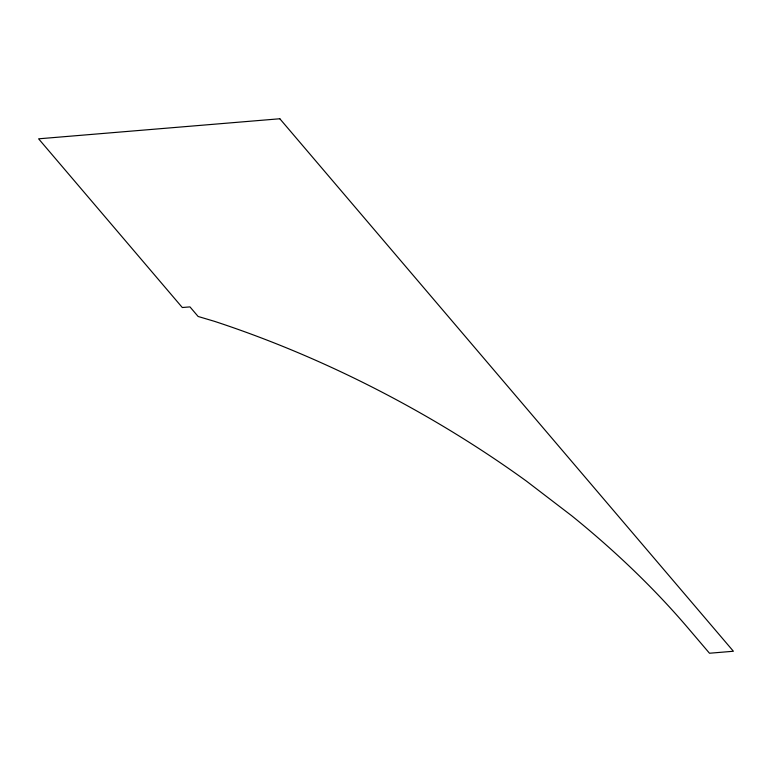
<?xml version="1.0" encoding="UTF-8"?>
<svg xmlns="http://www.w3.org/2000/svg" width="772" height="772" viewBox="0 0 772 772"><rect width="100%" height="100%" fill="white"/><g stroke="black" fill="none" stroke-linecap="round" stroke-linejoin="round"><path stroke-width="1.16" d="M279.831 118.763L38.6 138.815L182.308 307.526L189.96 306.889L198.124 316.472L214.423 321.316A592.732 298.156 28.4 0 1 526.35 481.053L571.83 515.86A592.732 298.156 28.4 0 1 687.717 627.675L709.487 653.237L733.4 651.25L279.831 118.763"/></g></svg>
